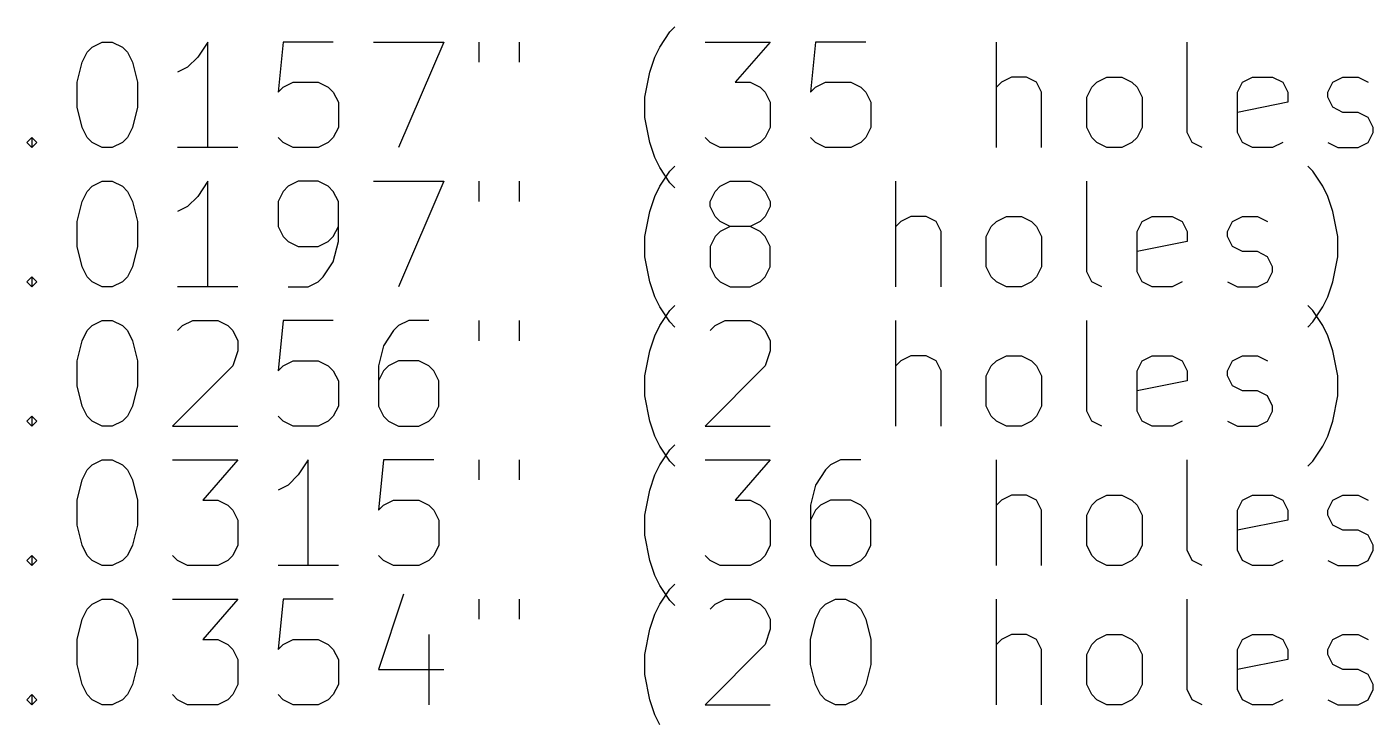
# Model space of a CAD drawing. Extents: x -2 to 100, y -33 to 100.
# Drawn here: x 23.33 to 48.86, y -18.21 to -5.09 of the extents above; entities that cross this region are included whole.
import ezdxf

# ---------------------------------------------------------------- set-up
doc = ezdxf.new("R2010")
doc.units = 0
doc.layers.add('BLACK', color=7, linetype='CONTINUOUS')

msp = doc.modelspace()

# ---------------------------------------------------------------- linework, layer by layer
at = {"layer": 'BLACK', "linetype": 'CONTINUOUS'}
for p, q in [((35.5238, -5.18928), (35.619, -5.09405)), ((35.3333, -5.475), (35.5238, -5.18928)), ((24.381, -5.76071), (24.4762, -5.57024)), ((24.4762, -5.57024), (24.5714, -5.475)), ((24.5714, -5.475), (24.7619, -5.37976)), ((24.7619, -5.37976), (24.9524, -5.37976)), ((24.9524, -5.37976), (25.1429, -5.475)), ((25.1429, -5.475), (25.2381, -5.57024)), ((25.2381, -5.57024), (25.3333, -5.76071)), ((26.7619, -5.37976), (26.5714, -5.66548)), ((26.7619, -7.37976), (26.7619, -5.37976)), ((28.1905, -5.37976), (28.0952, -6.33214)), ((29.1429, -5.37976), (28.1905, -5.37976)), ((29.9048, -5.37976), (31.2381, -5.37976)), ((31.2381, -5.37976), (30.381, -7.37976)), ((31.9048, -5.37976), (31.9048, -5.76071)), ((32.6667, -5.37976), (32.6667, -5.76071)), ((35.2381, -5.66548), (35.3333, -5.475)), ((36.1905, -5.37976), (37.4286, -5.37976)), ((37.4286, -5.37976), (36.7619, -6.14167)), ((38.2857, -5.37976), (38.1905, -6.33214)), ((39.2381, -5.37976), (38.2857, -5.37976)), ((41.7143, -7.37976), (41.7143, -5.37976)), ((45.3333, -7.09405), (45.3333, -5.37976)), ((24.2857, -6.14167), (24.381, -5.76071)), ((25.3333, -5.76071), (25.4286, -6.14167)), ((26.381, -5.85595), (26.1905, -5.95119)), ((26.5714, -5.66548), (26.381, -5.85595)), ((35.1429, -5.95119), (35.2381, -5.66548)), ((35.0476, -6.42738), (35.1429, -5.95119)), ((42, -6.04643), (41.8095, -6.14167)), ((42.2857, -6.04643), (42, -6.04643)), ((42.4762, -6.14167), (42.2857, -6.04643)), ((43.619, -6.14167), (43.8095, -6.04643)), ((43.8095, -6.04643), (44.0952, -6.04643)), ((44.0952, -6.04643), (44.2857, -6.14167)), ((46.381, -6.14167), (46.5714, -6.04643)), ((46.5714, -6.04643), (46.9524, -6.04643)), ((46.9524, -6.04643), (47.1429, -6.14167)), ((48.0952, -6.14167), (48.2857, -6.04643)), ((48.2857, -6.04643), (48.5714, -6.04643)), ((48.5714, -6.04643), (48.7619, -6.14167)), ((24.2857, -6.61786), (24.2857, -6.14167)), ((25.4286, -6.14167), (25.4286, -6.61786)), ((28.0952, -6.33214), (28.1905, -6.2369)), ((28.1905, -6.2369), (28.381, -6.14167)), ((28.381, -6.14167), (28.8571, -6.14167)), ((28.8571, -6.14167), (29.0476, -6.2369)), ((29.0476, -6.2369), (29.1429, -6.33214)), ((29.1429, -6.33214), (29.2381, -6.52262)), ((36.7619, -6.14167), (37.0476, -6.14167)), ((37.0476, -6.14167), (37.2381, -6.2369)), ((37.2381, -6.2369), (37.3333, -6.33214)), ((37.3333, -6.33214), (37.4286, -6.52262)), ((38.1905, -6.33214), (38.2857, -6.2369)), ((38.2857, -6.2369), (38.4762, -6.14167)), ((38.4762, -6.14167), (38.9524, -6.14167)), ((38.9524, -6.14167), (39.1429, -6.2369)), ((39.1429, -6.2369), (39.2381, -6.33214)), ((39.2381, -6.33214), (39.3333, -6.52262)), ((41.8095, -6.14167), (41.7143, -6.2369)), ((42.5714, -6.33214), (42.4762, -6.14167)), ((42.5714, -7.37976), (42.5714, -6.33214)), ((43.4286, -6.42738), (43.5238, -6.2369)), ((43.5238, -6.2369), (43.619, -6.14167)), ((44.2857, -6.14167), (44.381, -6.2369)), ((44.381, -6.2369), (44.4762, -6.42738)), ((46.2857, -6.33214), (46.381, -6.14167)), ((46.2857, -7.09405), (46.2857, -6.33214)), ((47.1429, -6.14167), (47.2381, -6.33214)), ((47.2381, -6.33214), (47.2381, -6.52262)), ((48, -6.33214), (48.0952, -6.14167)), ((48, -6.42738), (48, -6.33214)), ((24.381, -6.99881), (24.2857, -6.61786)), ((25.4286, -6.61786), (25.3333, -6.99881)), ((29.2381, -6.52262), (29.2381, -6.99881)), ((35.0476, -6.80833), (35.0476, -6.42738)), ((37.4286, -6.52262), (37.4286, -6.99881)), ((39.3333, -6.52262), (39.3333, -6.99881)), ((43.4286, -6.99881), (43.4286, -6.42738)), ((44.4762, -6.42738), (44.4762, -6.99881)), ((47.2381, -6.52262), (46.2857, -6.7131)), ((48.0952, -6.61786), (48, -6.42738)), ((48.2857, -6.7131), (48.0952, -6.61786)), ((35.1429, -7.28452), (35.0476, -6.80833)), ((48.5714, -6.7131), (48.2857, -6.7131)), ((48.7619, -6.80833), (48.5714, -6.7131)), ((48.8571, -6.99881), (48.7619, -6.80833)), ((24.4762, -7.18928), (24.381, -6.99881)), ((25.3333, -6.99881), (25.2381, -7.18928)), ((29.2381, -6.99881), (29.1429, -7.18928)), ((37.4286, -6.99881), (37.3333, -7.18928)), ((39.3333, -6.99881), (39.2381, -7.18928)), ((43.5238, -7.18928), (43.4286, -6.99881)), ((44.4762, -6.99881), (44.381, -7.18928)), ((45.4286, -7.28452), (45.3333, -7.09405)), ((46.381, -7.28452), (46.2857, -7.09405)), ((48.7619, -7.28452), (48.8571, -7.09405)), ((48.8571, -7.09405), (48.8571, -6.99881)), ((23.3333, -7.28452), (23.4286, -7.18928)), ((23.4286, -7.37976), (23.3333, -7.28452)), ((23.4286, -7.18928), (23.5238, -7.28452)), ((23.4286, -7.18928), (23.4286, -7.37976)), ((23.5238, -7.28452), (23.4286, -7.37976)), ((24.5714, -7.28452), (24.4762, -7.18928)), ((24.7619, -7.37976), (24.5714, -7.28452)), ((24.9524, -7.37976), (24.7619, -7.37976)), ((25.1429, -7.28452), (24.9524, -7.37976)), ((25.2381, -7.18928), (25.1429, -7.28452)), ((27.3333, -7.37976), (26.1905, -7.37976)), ((28.1905, -7.28452), (28.0952, -7.18928)), ((28.381, -7.37976), (28.1905, -7.28452)), ((28.8571, -7.37976), (28.381, -7.37976)), ((29.0476, -7.28452), (28.8571, -7.37976)), ((29.1429, -7.18928), (29.0476, -7.28452)), ((35.2381, -7.57024), (35.1429, -7.28452)), ((36.2857, -7.28452), (36.1905, -7.18928)), ((36.4762, -7.37976), (36.2857, -7.28452)), ((37.0476, -7.37976), (36.4762, -7.37976)), ((37.2381, -7.28452), (37.0476, -7.37976)), ((37.3333, -7.18928), (37.2381, -7.28452)), ((38.2857, -7.28452), (38.1905, -7.18928)), ((38.4762, -7.37976), (38.2857, -7.28452)), ((38.9524, -7.37976), (38.4762, -7.37976)), ((39.1429, -7.28452), (38.9524, -7.37976)), ((39.2381, -7.18928), (39.1429, -7.28452)), ((43.619, -7.28452), (43.5238, -7.18928)), ((43.8095, -7.37976), (43.619, -7.28452)), ((44.0952, -7.37976), (43.8095, -7.37976)), ((44.2857, -7.28452), (44.0952, -7.37976)), ((44.381, -7.18928), (44.2857, -7.28452)), ((45.619, -7.37976), (45.4286, -7.28452)), ((46.5714, -7.37976), (46.381, -7.28452)), ((46.9524, -7.37976), (46.5714, -7.37976)), ((47.1429, -7.28452), (46.9524, -7.37976)), ((48, -7.28452), (48.1905, -7.37976)), ((48.1905, -7.37976), (48.5714, -7.37976)), ((48.5714, -7.37976), (48.7619, -7.28452)), ((35.3333, -7.76071), (35.2381, -7.57024)), ((35.5238, -8.04643), (35.3333, -7.76071)), ((35.3333, -8.115), (35.5238, -7.82928)), ((35.5238, -7.82928), (35.619, -7.73405)), ((47.7143, -7.82928), (47.619, -7.73405)), ((47.9048, -8.115), (47.7143, -7.82928)), ((24.4762, -8.21024), (24.5714, -8.115)), ((24.5714, -8.115), (24.7619, -8.01976)), ((24.7619, -8.01976), (24.9524, -8.01976)), ((24.9524, -8.01976), (25.1429, -8.115)), ((25.1429, -8.115), (25.2381, -8.21024)), ((26.7619, -8.01976), (26.5714, -8.30548)), ((26.7619, -10.0198), (26.7619, -8.01976)), ((28.2857, -8.115), (28.1905, -8.21024)), ((28.4762, -8.01976), (28.2857, -8.115)), ((28.8571, -8.01976), (28.4762, -8.01976)), ((29.0476, -8.115), (28.8571, -8.01976)), ((29.1429, -8.21024), (29.0476, -8.115)), ((29.9048, -8.01976), (31.2381, -8.01976)), ((31.2381, -8.01976), (30.381, -10.0198)), ((31.9048, -8.01976), (31.9048, -8.40071)), ((32.6667, -8.01976), (32.6667, -8.40071)), ((35.2381, -8.30548), (35.3333, -8.115)), ((35.619, -8.14167), (35.5238, -8.04643)), ((36.381, -8.21024), (36.4762, -8.115)), ((36.4762, -8.115), (36.6667, -8.01976)), ((36.6667, -8.01976), (37.0476, -8.01976)), ((37.0476, -8.01976), (37.2381, -8.115)), ((37.2381, -8.115), (37.3333, -8.21024)), ((39.8095, -10.0198), (39.8095, -8.01976)), ((43.4286, -9.73405), (43.4286, -8.01976)), ((48, -8.30548), (47.9048, -8.115)), ((24.2857, -8.78167), (24.381, -8.40071)), ((24.381, -8.40071), (24.4762, -8.21024)), ((25.2381, -8.21024), (25.3333, -8.40071)), ((25.3333, -8.40071), (25.4286, -8.78167)), ((26.5714, -8.30548), (26.381, -8.49595)), ((28.1905, -8.21024), (28.0952, -8.40071)), ((28.0952, -8.40071), (28.0952, -8.8769)), ((29.2381, -8.40071), (29.1429, -8.21024)), ((29.2381, -9.16262), (29.2381, -8.40071)), ((35.1429, -8.59119), (35.2381, -8.30548)), ((36.2857, -8.40071), (36.381, -8.21024)), ((36.2857, -8.49595), (36.2857, -8.40071)), ((37.3333, -8.21024), (37.4286, -8.40071)), ((37.4286, -8.40071), (37.4286, -8.49595)), ((48.0952, -8.59119), (48, -8.30548)), ((26.381, -8.49595), (26.1905, -8.59119)), ((35.0476, -9.06738), (35.1429, -8.59119)), ((36.381, -8.68643), (36.2857, -8.49595)), ((37.4286, -8.49595), (37.3333, -8.68643)), ((48.1905, -9.06738), (48.0952, -8.59119)), ((24.2857, -9.25786), (24.2857, -8.78167)), ((25.4286, -8.78167), (25.4286, -9.25786)), ((28.0952, -8.8769), (28.1905, -9.06738)), ((29.1429, -9.06738), (29.2381, -8.8769)), ((36.4762, -8.78167), (36.381, -8.68643)), ((36.6667, -8.8769), (36.4762, -8.78167)), ((36.6667, -8.8769), (36.4762, -8.97214)), ((37.0476, -8.8769), (36.6667, -8.8769)), ((37.2381, -8.78167), (37.0476, -8.8769)), ((37.2381, -8.97214), (37.0476, -8.8769)), ((37.3333, -8.68643), (37.2381, -8.78167)), ((39.9048, -8.78167), (39.8095, -8.8769)), ((40.0952, -8.68643), (39.9048, -8.78167)), ((40.381, -8.68643), (40.0952, -8.68643)), ((40.5714, -8.78167), (40.381, -8.68643)), ((40.6667, -8.97214), (40.5714, -8.78167)), ((41.5238, -9.06738), (41.619, -8.8769)), ((41.619, -8.8769), (41.7143, -8.78167)), ((41.7143, -8.78167), (41.9048, -8.68643)), ((41.9048, -8.68643), (42.1905, -8.68643)), ((42.1905, -8.68643), (42.381, -8.78167)), ((42.381, -8.78167), (42.4762, -8.8769)), ((42.4762, -8.8769), (42.5714, -9.06738)), ((44.381, -8.97214), (44.4762, -8.78167)), ((44.4762, -8.78167), (44.6667, -8.68643)), ((44.6667, -8.68643), (45.0476, -8.68643)), ((45.0476, -8.68643), (45.2381, -8.78167)), ((45.2381, -8.78167), (45.3333, -8.97214)), ((46.0952, -8.97214), (46.1905, -8.78167)), ((46.1905, -8.78167), (46.381, -8.68643)), ((46.381, -8.68643), (46.6667, -8.68643)), ((46.6667, -8.68643), (46.8571, -8.78167)), ((28.1905, -9.06738), (28.2857, -9.16262)), ((28.2857, -9.16262), (28.4762, -9.25786)), ((28.8571, -9.25786), (29.0476, -9.16262)), ((29.0476, -9.16262), (29.1429, -9.06738)), ((29.1429, -9.54357), (29.2381, -9.16262)), ((35.0476, -9.44833), (35.0476, -9.06738)), ((36.381, -9.06738), (36.2857, -9.25786)), ((36.4762, -8.97214), (36.381, -9.06738)), ((37.3333, -9.06738), (37.2381, -8.97214)), ((37.4286, -9.25786), (37.3333, -9.06738)), ((40.6667, -10.0198), (40.6667, -8.97214)), ((41.5238, -9.63881), (41.5238, -9.06738)), ((42.5714, -9.06738), (42.5714, -9.63881)), ((44.381, -9.73405), (44.381, -8.97214)), ((45.3333, -9.16262), (44.381, -9.35309)), ((45.3333, -8.97214), (45.3333, -9.16262)), ((46.0952, -9.06738), (46.0952, -8.97214)), ((46.1905, -9.25786), (46.0952, -9.06738)), ((48.1905, -9.44833), (48.1905, -9.06738)), ((24.381, -9.63881), (24.2857, -9.25786)), ((25.4286, -9.25786), (25.3333, -9.63881)), ((28.4762, -9.25786), (28.8571, -9.25786)), ((36.2857, -9.25786), (36.2857, -9.63881)), ((37.4286, -9.63881), (37.4286, -9.25786)), ((46.381, -9.35309), (46.1905, -9.25786)), ((46.6667, -9.35309), (46.381, -9.35309)), ((46.8571, -9.44833), (46.6667, -9.35309)), ((24.4762, -9.82928), (24.381, -9.63881)), ((25.3333, -9.63881), (25.2381, -9.82928)), ((28.9524, -9.82928), (29.1429, -9.54357)), ((35.1429, -9.92452), (35.0476, -9.44833)), ((36.2857, -9.63881), (36.381, -9.82928)), ((37.3333, -9.82928), (37.4286, -9.63881)), ((41.619, -9.82928), (41.5238, -9.63881)), ((42.5714, -9.63881), (42.4762, -9.82928)), ((46.9524, -9.63881), (46.8571, -9.44833)), ((46.9524, -9.73405), (46.9524, -9.63881)), ((48.0952, -9.92452), (48.1905, -9.44833)), ((23.3333, -9.92452), (23.4286, -9.82928)), ((23.4286, -10.0198), (23.3333, -9.92452)), ((23.4286, -9.82928), (23.5238, -9.92452)), ((23.4286, -9.82928), (23.4286, -10.0198)), ((23.5238, -9.92452), (23.4286, -10.0198)), ((24.5714, -9.92452), (24.4762, -9.82928)), ((24.7619, -10.0198), (24.5714, -9.92452)), ((25.1429, -9.92452), (24.9524, -10.0198)), ((25.2381, -9.82928), (25.1429, -9.92452)), ((28.6667, -10.0198), (28.8571, -9.92452)), ((28.8571, -9.92452), (28.9524, -9.82928)), ((35.2381, -10.2102), (35.1429, -9.92452)), ((36.381, -9.82928), (36.4762, -9.92452)), ((36.4762, -9.92452), (36.6667, -10.0198)), ((37.0476, -10.0198), (37.2381, -9.92452)), ((37.2381, -9.92452), (37.3333, -9.82928)), ((41.7143, -9.92452), (41.619, -9.82928)), ((41.9048, -10.0198), (41.7143, -9.92452)), ((42.381, -9.92452), (42.1905, -10.0198)), ((42.4762, -9.82928), (42.381, -9.92452)), ((43.5238, -9.92452), (43.4286, -9.73405)), ((43.7143, -10.0198), (43.5238, -9.92452)), ((44.4762, -9.92452), (44.381, -9.73405)), ((44.6667, -10.0198), (44.4762, -9.92452)), ((45.2381, -9.92452), (45.0476, -10.0198)), ((46.0952, -9.92452), (46.2857, -10.0198)), ((46.6667, -10.0198), (46.8571, -9.92452)), ((46.8571, -9.92452), (46.9524, -9.73405)), ((48, -10.2102), (48.0952, -9.92452)), ((24.9524, -10.0198), (24.7619, -10.0198)), ((27.3333, -10.0198), (26.1905, -10.0198)), ((28.2857, -10.0198), (28.6667, -10.0198)), ((36.6667, -10.0198), (37.0476, -10.0198)), ((42.1905, -10.0198), (41.9048, -10.0198)), ((45.0476, -10.0198), (44.6667, -10.0198)), ((46.2857, -10.0198), (46.6667, -10.0198)), ((35.3333, -10.4007), (35.2381, -10.2102)), ((35.5238, -10.6864), (35.3333, -10.4007)), ((35.5238, -10.4693), (35.619, -10.374)), ((47.7143, -10.4693), (47.619, -10.374)), ((47.7143, -10.6864), (47.9048, -10.4007)), ((47.9048, -10.4007), (48, -10.2102)), ((24.5714, -10.755), (24.7619, -10.6598)), ((24.7619, -10.6598), (24.9524, -10.6598)), ((24.9524, -10.6598), (25.1429, -10.755)), ((26.2857, -10.755), (26.4762, -10.6598)), ((26.4762, -10.6598), (26.9524, -10.6598)), ((26.9524, -10.6598), (27.1429, -10.755)), ((28.1905, -10.6598), (28.0952, -11.6121)), ((29.1429, -10.6598), (28.1905, -10.6598)), ((30.5714, -10.6598), (30.381, -10.755)), ((30.9524, -10.6598), (30.5714, -10.6598)), ((31.9048, -10.6598), (31.9048, -11.0407)), ((32.6667, -10.6598), (32.6667, -11.0407)), ((35.3333, -10.755), (35.5238, -10.4693)), ((35.619, -10.7817), (35.5238, -10.6864)), ((36.381, -10.755), (36.5714, -10.6598)), ((36.5714, -10.6598), (37.0476, -10.6598)), ((37.0476, -10.6598), (37.2381, -10.755)), ((39.8095, -12.6598), (39.8095, -10.6598)), ((43.4286, -12.374), (43.4286, -10.6598)), ((47.619, -10.7817), (47.7143, -10.6864)), ((47.9048, -10.755), (47.7143, -10.4693)), ((24.381, -11.0407), (24.4762, -10.8502)), ((24.4762, -10.8502), (24.5714, -10.755)), ((25.1429, -10.755), (25.2381, -10.8502)), ((25.2381, -10.8502), (25.3333, -11.0407)), ((26.1905, -10.8502), (26.2857, -10.755)), ((27.1429, -10.755), (27.2381, -10.8502)), ((27.2381, -10.8502), (27.3333, -11.0407)), ((30.2857, -10.8502), (30.0952, -11.136)), ((30.381, -10.755), (30.2857, -10.8502)), ((35.1429, -11.2312), (35.2381, -10.9455)), ((35.2381, -10.9455), (35.3333, -10.755)), ((36.2857, -10.8502), (36.381, -10.755)), ((37.2381, -10.755), (37.3333, -10.8502)), ((37.3333, -10.8502), (37.4286, -11.0407)), ((48, -10.9455), (47.9048, -10.755)), ((48.0952, -11.2312), (48, -10.9455)), ((24.2857, -11.4217), (24.381, -11.0407)), ((25.3333, -11.0407), (25.4286, -11.4217)), ((27.3333, -11.0407), (27.3333, -11.2312)), ((30.0952, -11.136), (30, -11.5169)), ((37.4286, -11.0407), (37.4286, -11.2312)), ((24.2857, -11.8979), (24.2857, -11.4217)), ((25.4286, -11.4217), (25.4286, -11.8979)), ((27.3333, -11.2312), (27.2381, -11.5169)), ((28.1905, -11.5169), (28.381, -11.4217)), ((28.381, -11.4217), (28.8571, -11.4217)), ((28.8571, -11.4217), (29.0476, -11.5169)), ((30.381, -11.4217), (30.1905, -11.5169)), ((30.7619, -11.4217), (30.381, -11.4217)), ((30.9524, -11.5169), (30.7619, -11.4217)), ((35.0476, -11.7074), (35.1429, -11.2312)), ((37.4286, -11.2312), (37.3333, -11.5169)), ((39.9048, -11.4217), (39.8095, -11.5169)), ((40.0952, -11.3264), (39.9048, -11.4217)), ((40.381, -11.3264), (40.0952, -11.3264)), ((40.5714, -11.4217), (40.381, -11.3264)), ((40.6667, -11.6121), (40.5714, -11.4217)), ((41.619, -11.5169), (41.7143, -11.4217)), ((41.7143, -11.4217), (41.9048, -11.3264)), ((41.9048, -11.3264), (42.1905, -11.3264)), ((42.1905, -11.3264), (42.381, -11.4217)), ((42.381, -11.4217), (42.4762, -11.5169)), ((44.381, -11.6121), (44.4762, -11.4217)), ((44.4762, -11.4217), (44.6667, -11.3264)), ((44.6667, -11.3264), (45.0476, -11.3264)), ((45.0476, -11.3264), (45.2381, -11.4217)), ((45.2381, -11.4217), (45.3333, -11.6121)), ((46.0952, -11.6121), (46.1905, -11.4217)), ((46.1905, -11.4217), (46.381, -11.3264)), ((46.381, -11.3264), (46.6667, -11.3264)), ((46.6667, -11.3264), (46.8571, -11.4217)), ((48.1905, -11.7074), (48.0952, -11.2312)), ((27.2381, -11.5169), (26.0952, -12.6598)), ((28.0952, -11.6121), (28.1905, -11.5169)), ((29.0476, -11.5169), (29.1429, -11.6121)), ((29.1429, -11.6121), (29.2381, -11.8026)), ((30, -11.5169), (30, -12.2788)), ((30.0952, -11.6121), (30, -11.8026)), ((30.1905, -11.5169), (30.0952, -11.6121)), ((31.0476, -11.6121), (30.9524, -11.5169)), ((31.1429, -11.8026), (31.0476, -11.6121)), ((35.0476, -12.0883), (35.0476, -11.7074)), ((37.3333, -11.5169), (36.1905, -12.6598)), ((40.6667, -12.6598), (40.6667, -11.6121)), ((41.5238, -11.7074), (41.619, -11.5169)), ((41.5238, -12.2788), (41.5238, -11.7074)), ((42.4762, -11.5169), (42.5714, -11.7074)), ((42.5714, -11.7074), (42.5714, -12.2788)), ((44.381, -12.374), (44.381, -11.6121)), ((45.3333, -11.6121), (45.3333, -11.8026)), ((46.0952, -11.7074), (46.0952, -11.6121)), ((46.1905, -11.8979), (46.0952, -11.7074)), ((48.1905, -12.0883), (48.1905, -11.7074)), ((24.381, -12.2788), (24.2857, -11.8979)), ((25.4286, -11.8979), (25.3333, -12.2788)), ((29.2381, -11.8026), (29.2381, -12.2788)), ((31.1429, -12.2788), (31.1429, -11.8026)), ((45.3333, -11.8026), (44.381, -11.9931)), ((46.381, -11.9931), (46.1905, -11.8979)), ((46.6667, -11.9931), (46.381, -11.9931)), ((46.8571, -12.0883), (46.6667, -11.9931)), ((35.1429, -12.5645), (35.0476, -12.0883)), ((46.9524, -12.2788), (46.8571, -12.0883)), ((48.0952, -12.5645), (48.1905, -12.0883)), ((23.3333, -12.5645), (23.4286, -12.4693)), ((23.4286, -12.4693), (23.5238, -12.5645)), ((23.4286, -12.4693), (23.4286, -12.6598)), ((24.4762, -12.4693), (24.381, -12.2788)), ((24.5714, -12.5645), (24.4762, -12.4693)), ((25.2381, -12.4693), (25.1429, -12.5645)), ((25.3333, -12.2788), (25.2381, -12.4693)), ((28.1905, -12.5645), (28.0952, -12.4693)), ((29.1429, -12.4693), (29.0476, -12.5645)), ((29.2381, -12.2788), (29.1429, -12.4693)), ((30, -12.2788), (30.0952, -12.4693)), ((30.0952, -12.4693), (30.1905, -12.5645)), ((30.9524, -12.5645), (31.0476, -12.4693)), ((31.0476, -12.4693), (31.1429, -12.2788)), ((41.619, -12.4693), (41.5238, -12.2788)), ((41.7143, -12.5645), (41.619, -12.4693)), ((42.4762, -12.4693), (42.381, -12.5645)), ((42.5714, -12.2788), (42.4762, -12.4693)), ((43.5238, -12.5645), (43.4286, -12.374)), ((44.4762, -12.5645), (44.381, -12.374)), ((46.8571, -12.5645), (46.9524, -12.374)), ((46.9524, -12.374), (46.9524, -12.2788)), ((23.4286, -12.6598), (23.3333, -12.5645)), ((23.5238, -12.5645), (23.4286, -12.6598)), ((24.7619, -12.6598), (24.5714, -12.5645)), ((24.9524, -12.6598), (24.7619, -12.6598)), ((25.1429, -12.5645), (24.9524, -12.6598)), ((26.0952, -12.6598), (27.3333, -12.6598)), ((28.381, -12.6598), (28.1905, -12.5645)), ((28.8571, -12.6598), (28.381, -12.6598)), ((29.0476, -12.5645), (28.8571, -12.6598)), ((30.1905, -12.5645), (30.381, -12.6598)), ((30.381, -12.6598), (30.7619, -12.6598)), ((30.7619, -12.6598), (30.9524, -12.5645)), ((35.2381, -12.8502), (35.1429, -12.5645)), ((36.1905, -12.6598), (37.4286, -12.6598)), ((41.9048, -12.6598), (41.7143, -12.5645)), ((42.1905, -12.6598), (41.9048, -12.6598)), ((42.381, -12.5645), (42.1905, -12.6598)), ((43.7143, -12.6598), (43.5238, -12.5645)), ((44.6667, -12.6598), (44.4762, -12.5645)), ((45.0476, -12.6598), (44.6667, -12.6598)), ((45.2381, -12.5645), (45.0476, -12.6598)), ((46.0952, -12.5645), (46.2857, -12.6598)), ((46.2857, -12.6598), (46.6667, -12.6598)), ((46.6667, -12.6598), (46.8571, -12.5645)), ((48, -12.8502), (48.0952, -12.5645)), ((35.3333, -13.0407), (35.2381, -12.8502)), ((35.5238, -13.1093), (35.619, -13.014)), ((47.9048, -13.0407), (48, -12.8502)), ((35.5238, -13.3264), (35.3333, -13.0407)), ((35.3333, -13.395), (35.5238, -13.1093)), ((47.7143, -13.3264), (47.9048, -13.0407)), ((24.381, -13.6807), (24.4762, -13.4902)), ((24.4762, -13.4902), (24.5714, -13.395)), ((24.5714, -13.395), (24.7619, -13.2998)), ((24.7619, -13.2998), (24.9524, -13.2998)), ((24.9524, -13.2998), (25.1429, -13.395)), ((25.1429, -13.395), (25.2381, -13.4902)), ((25.2381, -13.4902), (25.3333, -13.6807)), ((26.0952, -13.2998), (27.3333, -13.2998)), ((27.3333, -13.2998), (26.6667, -14.0617)), ((28.6667, -13.2998), (28.4762, -13.5855)), ((28.6667, -15.2998), (28.6667, -13.2998)), ((30.0952, -13.2998), (30, -14.2521)), ((31.0476, -13.2998), (30.0952, -13.2998)), ((31.9048, -13.2998), (31.9048, -13.6807)), ((32.6667, -13.2998), (32.6667, -13.6807)), ((35.2381, -13.5855), (35.3333, -13.395)), ((35.619, -13.4217), (35.5238, -13.3264)), ((36.1905, -13.2998), (37.4286, -13.2998)), ((37.4286, -13.2998), (36.7619, -14.0617)), ((38.4762, -13.4902), (38.2857, -13.776)), ((38.5714, -13.395), (38.4762, -13.4902)), ((38.7619, -13.2998), (38.5714, -13.395)), ((39.1429, -13.2998), (38.7619, -13.2998)), ((41.7143, -15.2998), (41.7143, -13.2998)), ((45.3333, -15.014), (45.3333, -13.2998)), ((47.619, -13.4217), (47.7143, -13.3264)), ((24.2857, -14.0617), (24.381, -13.6807)), ((25.3333, -13.6807), (25.4286, -14.0617)), ((28.2857, -13.776), (28.0952, -13.8712)), ((28.4762, -13.5855), (28.2857, -13.776)), ((35.1429, -13.8712), (35.2381, -13.5855)), ((38.2857, -13.776), (38.1905, -14.1569)), ((35.0476, -14.3474), (35.1429, -13.8712)), ((42, -13.9664), (41.8095, -14.0617)), ((42.2857, -13.9664), (42, -13.9664)), ((42.4762, -14.0617), (42.2857, -13.9664)), ((43.619, -14.0617), (43.8095, -13.9664)), ((43.8095, -13.9664), (44.0952, -13.9664)), ((44.0952, -13.9664), (44.2857, -14.0617)), ((46.381, -14.0617), (46.5714, -13.9664)), ((46.5714, -13.9664), (46.9524, -13.9664)), ((46.9524, -13.9664), (47.1429, -14.0617)), ((48.0952, -14.0617), (48.2857, -13.9664)), ((48.2857, -13.9664), (48.5714, -13.9664)), ((48.5714, -13.9664), (48.7619, -14.0617)), ((24.2857, -14.5379), (24.2857, -14.0617)), ((25.4286, -14.0617), (25.4286, -14.5379)), ((26.6667, -14.0617), (26.9524, -14.0617)), ((26.9524, -14.0617), (27.1429, -14.1569)), ((27.1429, -14.1569), (27.2381, -14.2521)), ((27.2381, -14.2521), (27.3333, -14.4426)), ((30, -14.2521), (30.0952, -14.1569)), ((30.0952, -14.1569), (30.2857, -14.0617)), ((30.2857, -14.0617), (30.7619, -14.0617)), ((30.7619, -14.0617), (30.9524, -14.1569)), ((30.9524, -14.1569), (31.0476, -14.2521)), ((31.0476, -14.2521), (31.1429, -14.4426)), ((36.7619, -14.0617), (37.0476, -14.0617)), ((37.0476, -14.0617), (37.2381, -14.1569)), ((37.2381, -14.1569), (37.3333, -14.2521)), ((37.3333, -14.2521), (37.4286, -14.4426)), ((38.1905, -14.1569), (38.1905, -14.9188)), ((38.2857, -14.2521), (38.1905, -14.4426)), ((38.381, -14.1569), (38.2857, -14.2521)), ((38.5714, -14.0617), (38.381, -14.1569)), ((38.9524, -14.0617), (38.5714, -14.0617)), ((39.1429, -14.1569), (38.9524, -14.0617)), ((39.2381, -14.2521), (39.1429, -14.1569)), ((39.3333, -14.4426), (39.2381, -14.2521)), ((41.8095, -14.0617), (41.7143, -14.1569)), ((42.5714, -14.2521), (42.4762, -14.0617)), ((42.5714, -15.2998), (42.5714, -14.2521)), ((43.4286, -14.3474), (43.5238, -14.1569)), ((43.5238, -14.1569), (43.619, -14.0617)), ((44.2857, -14.0617), (44.381, -14.1569)), ((44.381, -14.1569), (44.4762, -14.3474)), ((46.2857, -14.2521), (46.381, -14.0617)), ((46.2857, -15.014), (46.2857, -14.2521)), ((47.1429, -14.0617), (47.2381, -14.2521)), ((47.2381, -14.2521), (47.2381, -14.4426)), ((48, -14.2521), (48.0952, -14.0617)), ((48, -14.3474), (48, -14.2521)), ((24.381, -14.9188), (24.2857, -14.5379)), ((25.4286, -14.5379), (25.3333, -14.9188)), ((27.3333, -14.4426), (27.3333, -14.9188)), ((31.1429, -14.4426), (31.1429, -14.9188)), ((35.0476, -14.7283), (35.0476, -14.3474)), ((37.4286, -14.4426), (37.4286, -14.9188)), ((39.3333, -14.9188), (39.3333, -14.4426)), ((43.4286, -14.9188), (43.4286, -14.3474)), ((44.4762, -14.3474), (44.4762, -14.9188)), ((47.2381, -14.4426), (46.2857, -14.6331)), ((48.0952, -14.5379), (48, -14.3474)), ((48.2857, -14.6331), (48.0952, -14.5379)), ((35.1429, -15.2045), (35.0476, -14.7283)), ((48.5714, -14.6331), (48.2857, -14.6331)), ((48.7619, -14.7283), (48.5714, -14.6331)), ((48.8571, -14.9188), (48.7619, -14.7283)), ((24.4762, -15.1093), (24.381, -14.9188)), ((25.3333, -14.9188), (25.2381, -15.1093)), ((27.3333, -14.9188), (27.2381, -15.1093)), ((31.1429, -14.9188), (31.0476, -15.1093)), ((37.4286, -14.9188), (37.3333, -15.1093)), ((38.1905, -14.9188), (38.2857, -15.1093)), ((39.2381, -15.1093), (39.3333, -14.9188)), ((43.5238, -15.1093), (43.4286, -14.9188)), ((44.4762, -14.9188), (44.381, -15.1093)), ((45.4286, -15.2045), (45.3333, -15.014)), ((46.381, -15.2045), (46.2857, -15.014)), ((48.7619, -15.2045), (48.8571, -15.014)), ((48.8571, -15.014), (48.8571, -14.9188)), ((23.3333, -15.2045), (23.4286, -15.1093)), ((23.4286, -15.2998), (23.3333, -15.2045)), ((23.4286, -15.1093), (23.5238, -15.2045)), ((23.4286, -15.1093), (23.4286, -15.2998)), ((23.5238, -15.2045), (23.4286, -15.2998)), ((24.5714, -15.2045), (24.4762, -15.1093)), ((24.7619, -15.2998), (24.5714, -15.2045)), ((24.9524, -15.2998), (24.7619, -15.2998)), ((25.1429, -15.2045), (24.9524, -15.2998)), ((25.2381, -15.1093), (25.1429, -15.2045)), ((26.1905, -15.2045), (26.0952, -15.1093)), ((26.381, -15.2998), (26.1905, -15.2045)), ((26.9524, -15.2998), (26.381, -15.2998)), ((27.1429, -15.2045), (26.9524, -15.2998)), ((27.2381, -15.1093), (27.1429, -15.2045)), ((29.2381, -15.2998), (28.0952, -15.2998)), ((30.0952, -15.2045), (30, -15.1093)), ((30.2857, -15.2998), (30.0952, -15.2045)), ((30.7619, -15.2998), (30.2857, -15.2998)), ((30.9524, -15.2045), (30.7619, -15.2998)), ((31.0476, -15.1093), (30.9524, -15.2045)), ((35.2381, -15.4902), (35.1429, -15.2045)), ((36.2857, -15.2045), (36.1905, -15.1093)), ((36.4762, -15.2998), (36.2857, -15.2045)), ((37.0476, -15.2998), (36.4762, -15.2998)), ((37.2381, -15.2045), (37.0476, -15.2998)), ((37.3333, -15.1093), (37.2381, -15.2045)), ((38.2857, -15.1093), (38.381, -15.2045)), ((38.381, -15.2045), (38.5714, -15.2998)), ((38.5714, -15.2998), (38.9524, -15.2998)), ((38.9524, -15.2998), (39.1429, -15.2045)), ((39.1429, -15.2045), (39.2381, -15.1093)), ((43.619, -15.2045), (43.5238, -15.1093)), ((43.8095, -15.2998), (43.619, -15.2045)), ((44.0952, -15.2998), (43.8095, -15.2998)), ((44.2857, -15.2045), (44.0952, -15.2998)), ((44.381, -15.1093), (44.2857, -15.2045)), ((45.619, -15.2998), (45.4286, -15.2045)), ((46.5714, -15.2998), (46.381, -15.2045)), ((46.9524, -15.2998), (46.5714, -15.2998)), ((47.1429, -15.2045), (46.9524, -15.2998)), ((48, -15.2045), (48.1905, -15.2998)), ((48.1905, -15.2998), (48.5714, -15.2998)), ((48.5714, -15.2998), (48.7619, -15.2045)), ((35.3333, -15.6807), (35.2381, -15.4902)), ((35.5238, -15.9664), (35.3333, -15.6807)), ((35.3333, -16.035), (35.5238, -15.7493)), ((35.5238, -15.7493), (35.619, -15.654)), ((24.4762, -16.1302), (24.5714, -16.035)), ((24.5714, -16.035), (24.7619, -15.9398)), ((24.7619, -15.9398), (24.9524, -15.9398)), ((24.9524, -15.9398), (25.1429, -16.035)), ((25.1429, -16.035), (25.2381, -16.1302)), ((26.0952, -15.9398), (27.3333, -15.9398)), ((27.3333, -15.9398), (26.6667, -16.7017)), ((28.1905, -15.9398), (28.0952, -16.8921)), ((29.1429, -15.9398), (28.1905, -15.9398)), ((30.4762, -15.8445), (30, -17.2731)), ((31.9048, -15.9398), (31.9048, -16.3207)), ((32.6667, -15.9398), (32.6667, -16.3207)), ((35.2381, -16.2255), (35.3333, -16.035)), ((35.619, -16.0617), (35.5238, -15.9664)), ((36.2857, -16.1302), (36.381, -16.035)), ((36.381, -16.035), (36.5714, -15.9398)), ((36.5714, -15.9398), (37.0476, -15.9398)), ((37.0476, -15.9398), (37.2381, -16.035)), ((37.2381, -16.035), (37.3333, -16.1302)), ((38.381, -16.1302), (38.4762, -16.035)), ((38.4762, -16.035), (38.6667, -15.9398)), ((38.6667, -15.9398), (38.8571, -15.9398)), ((38.8571, -15.9398), (39.0476, -16.035)), ((39.0476, -16.035), (39.1429, -16.1302)), ((41.7143, -17.9398), (41.7143, -15.9398)), ((45.3333, -17.654), (45.3333, -15.9398)), ((24.2857, -16.7017), (24.381, -16.3207)), ((24.381, -16.3207), (24.4762, -16.1302)), ((25.2381, -16.1302), (25.3333, -16.3207)), ((25.3333, -16.3207), (25.4286, -16.7017)), ((35.1429, -16.5112), (35.2381, -16.2255)), ((37.3333, -16.1302), (37.4286, -16.3207)), ((37.4286, -16.3207), (37.4286, -16.5112)), ((38.1905, -16.7017), (38.2857, -16.3207)), ((38.2857, -16.3207), (38.381, -16.1302)), ((39.1429, -16.1302), (39.2381, -16.3207)), ((39.2381, -16.3207), (39.3333, -16.7017)), ((35.0476, -16.9874), (35.1429, -16.5112)), ((37.4286, -16.5112), (37.3333, -16.7969)), ((24.2857, -17.1779), (24.2857, -16.7017)), ((25.4286, -16.7017), (25.4286, -17.1779)), ((26.6667, -16.7017), (26.9524, -16.7017)), ((26.9524, -16.7017), (27.1429, -16.7969)), ((27.1429, -16.7969), (27.2381, -16.8921)), ((28.0952, -16.8921), (28.1905, -16.7969)), ((28.1905, -16.7969), (28.381, -16.7017)), ((28.381, -16.7017), (28.8571, -16.7017)), ((28.8571, -16.7017), (29.0476, -16.7969)), ((29.0476, -16.7969), (29.1429, -16.8921)), ((30.9524, -16.6064), (30.9524, -17.9398)), ((37.3333, -16.7969), (36.1905, -17.9398)), ((38.1905, -17.1779), (38.1905, -16.7017)), ((39.3333, -16.7017), (39.3333, -17.1779)), ((41.8095, -16.7017), (41.7143, -16.7969)), ((42, -16.6064), (41.8095, -16.7017)), ((42.2857, -16.6064), (42, -16.6064)), ((42.4762, -16.7017), (42.2857, -16.6064)), ((42.5714, -16.8921), (42.4762, -16.7017)), ((43.4286, -16.9874), (43.5238, -16.7969)), ((43.5238, -16.7969), (43.619, -16.7017)), ((43.619, -16.7017), (43.8095, -16.6064)), ((43.8095, -16.6064), (44.0952, -16.6064)), ((44.0952, -16.6064), (44.2857, -16.7017)), ((44.2857, -16.7017), (44.381, -16.7969)), ((44.381, -16.7969), (44.4762, -16.9874)), ((46.2857, -16.8921), (46.381, -16.7017)), ((46.381, -16.7017), (46.5714, -16.6064)), ((46.5714, -16.6064), (46.9524, -16.6064)), ((46.9524, -16.6064), (47.1429, -16.7017)), ((47.1429, -16.7017), (47.2381, -16.8921)), ((48, -16.8921), (48.0952, -16.7017)), ((48.0952, -16.7017), (48.2857, -16.6064)), ((48.2857, -16.6064), (48.5714, -16.6064)), ((48.5714, -16.6064), (48.7619, -16.7017)), ((27.2381, -16.8921), (27.3333, -17.0826)), ((27.3333, -17.0826), (27.3333, -17.5588)), ((29.1429, -16.8921), (29.2381, -17.0826)), ((29.2381, -17.0826), (29.2381, -17.5588)), ((35.0476, -17.3683), (35.0476, -16.9874)), ((42.5714, -17.9398), (42.5714, -16.8921)), ((43.4286, -17.5588), (43.4286, -16.9874)), ((44.4762, -16.9874), (44.4762, -17.5588)), ((46.2857, -17.654), (46.2857, -16.8921)), ((47.2381, -17.0826), (46.2857, -17.2731)), ((47.2381, -16.8921), (47.2381, -17.0826)), ((48, -16.9874), (48, -16.8921)), ((48.0952, -17.1779), (48, -16.9874)), ((24.381, -17.5588), (24.2857, -17.1779)), ((25.4286, -17.1779), (25.3333, -17.5588)), ((30, -17.2731), (31.2381, -17.2731)), ((38.2857, -17.5588), (38.1905, -17.1779)), ((39.3333, -17.1779), (39.2381, -17.5588)), ((48.2857, -17.2731), (48.0952, -17.1779)), ((48.5714, -17.2731), (48.2857, -17.2731)), ((48.7619, -17.3683), (48.5714, -17.2731)), ((24.4762, -17.7493), (24.381, -17.5588)), ((25.3333, -17.5588), (25.2381, -17.7493)), ((27.3333, -17.5588), (27.2381, -17.7493)), ((29.2381, -17.5588), (29.1429, -17.7493)), ((35.1429, -17.8445), (35.0476, -17.3683)), ((38.381, -17.7493), (38.2857, -17.5588)), ((39.2381, -17.5588), (39.1429, -17.7493)), ((43.5238, -17.7493), (43.4286, -17.5588)), ((44.4762, -17.5588), (44.381, -17.7493)), ((48.8571, -17.5588), (48.7619, -17.3683)), ((48.8571, -17.654), (48.8571, -17.5588)), ((23.3333, -17.8445), (23.4286, -17.7493)), ((23.4286, -17.9398), (23.3333, -17.8445)), ((23.4286, -17.7493), (23.5238, -17.8445)), ((23.4286, -17.7493), (23.4286, -17.9398)), ((23.5238, -17.8445), (23.4286, -17.9398)), ((24.5714, -17.8445), (24.4762, -17.7493)), ((24.7619, -17.9398), (24.5714, -17.8445)), ((25.1429, -17.8445), (24.9524, -17.9398)), ((25.2381, -17.7493), (25.1429, -17.8445)), ((26.1905, -17.8445), (26.0952, -17.7493)), ((26.381, -17.9398), (26.1905, -17.8445)), ((27.1429, -17.8445), (26.9524, -17.9398)), ((27.2381, -17.7493), (27.1429, -17.8445)), ((28.1905, -17.8445), (28.0952, -17.7493)), ((28.381, -17.9398), (28.1905, -17.8445)), ((29.0476, -17.8445), (28.8571, -17.9398)), ((29.1429, -17.7493), (29.0476, -17.8445)), ((35.2381, -18.1302), (35.1429, -17.8445)), ((38.4762, -17.8445), (38.381, -17.7493)), ((38.6667, -17.9398), (38.4762, -17.8445)), ((39.0476, -17.8445), (38.8571, -17.9398)), ((39.1429, -17.7493), (39.0476, -17.8445)), ((43.619, -17.8445), (43.5238, -17.7493)), ((43.8095, -17.9398), (43.619, -17.8445)), ((44.2857, -17.8445), (44.0952, -17.9398)), ((44.381, -17.7493), (44.2857, -17.8445)), ((45.4286, -17.8445), (45.3333, -17.654)), ((45.619, -17.9398), (45.4286, -17.8445)), ((46.381, -17.8445), (46.2857, -17.654)), ((46.5714, -17.9398), (46.381, -17.8445)), ((47.1429, -17.8445), (46.9524, -17.9398)), ((48, -17.8445), (48.1905, -17.9398)), ((48.5714, -17.9398), (48.7619, -17.8445)), ((48.7619, -17.8445), (48.8571, -17.654)), ((24.9524, -17.9398), (24.7619, -17.9398)), ((26.9524, -17.9398), (26.381, -17.9398)), ((28.8571, -17.9398), (28.381, -17.9398)), ((36.1905, -17.9398), (37.4286, -17.9398)), ((38.8571, -17.9398), (38.6667, -17.9398)), ((44.0952, -17.9398), (43.8095, -17.9398)), ((46.9524, -17.9398), (46.5714, -17.9398)), ((48.1905, -17.9398), (48.5714, -17.9398)), ((35.3333, -18.3207), (35.2381, -18.1302))]:
    msp.add_line(p, q, dxfattribs=at)

doc.saveas('drawing.dxf')
